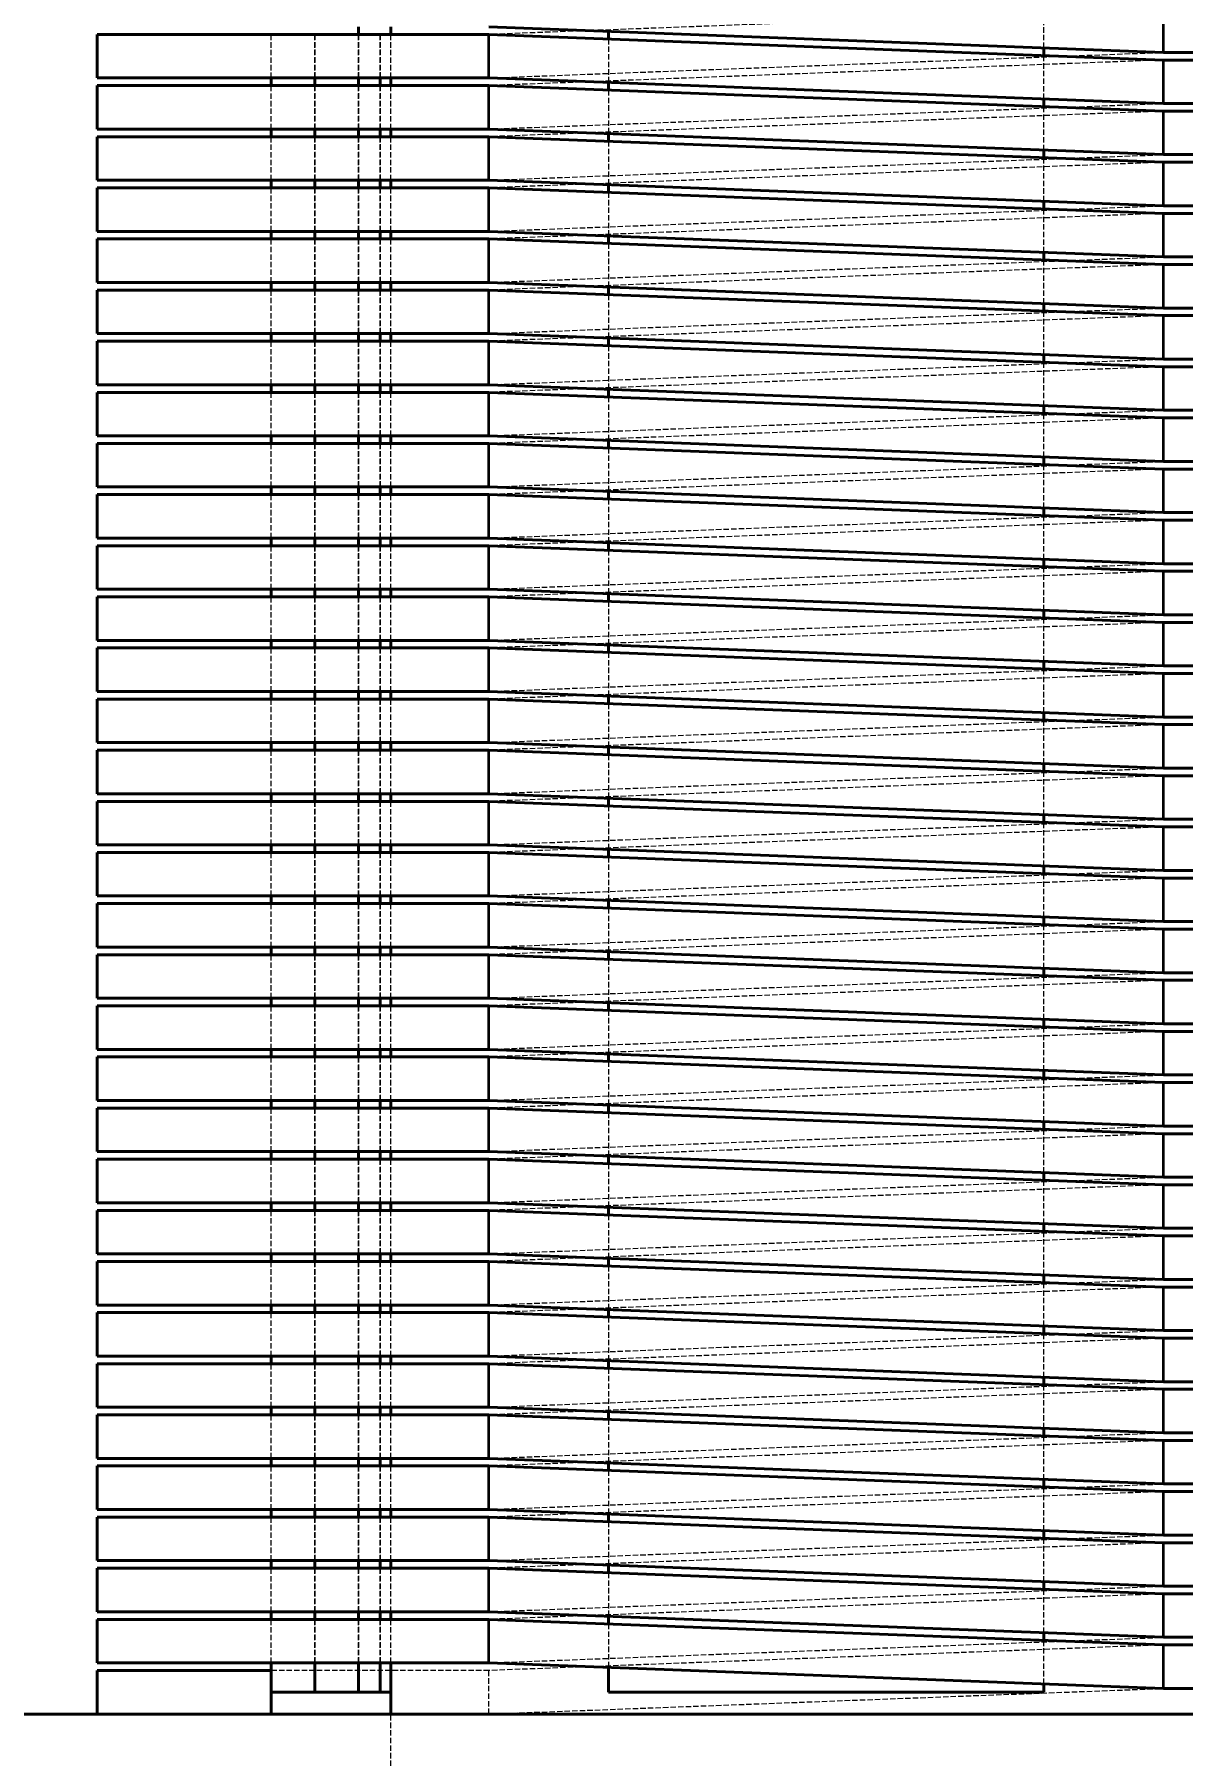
# Model space of a CAD drawing. Header units: millimetres. Extents: x 0 to 630, y 0 to 446.
# Drawn here: x 215.1 to 267.8, y 135.4 to 214.6 of the extents above; entities that cross this region are included whole.
import ezdxf

# ---------------------------------------------------------------- set-up
doc = ezdxf.new("R2010")
doc.units = ezdxf.units.MM
doc.header["$LTSCALE"] = 1.5
doc.linetypes.add('DASHED', pattern=[0.2067, 0.1654, -0.0413])
for name, color, linetype, lineweight, true_color in [('가려진 것(ISO)', 2, 'DASHED', 18, 0xffff00), ('가려진 좁은 것(ISO)', 2, 'DASHED', 18, 0xffff00), ('가시적인 것(ISO)', 3, 'Continuous', 40, 0x00ff00), ('가시적인 좁은 것(ISO)', 3, 'Continuous', 35, 0x00ff00), ('치수(ISO)', 2, 'Continuous', 25, 0xffff00)]:
    doc.layers.add(name, color=color, linetype=linetype, lineweight=lineweight, true_color=true_color)
doc.styles.add('치수 텍스트_PSTEK_POSCO', font='isocp.shx')
doc.dimstyles.new('치수_PSTEK_POSCO', dxfattribs={"dimscale": 1.5, "dimtxt": 3.5, "dimasz": 2.5, "dimexe": 2, "dimexo": 2.5, "dimgap": 1, "dimtad": 1, "dimrnd": 1e-08, "dimdsep": 46, "dimtxsty": '치수 텍스트_PSTEK_POSCO', "dimcen": 0.09, "dimdle": 10, "dimclrd": 7, "dimclre": 7, "dimclrt": 2, "dimadec": 1, "dimazin": 2, "dimtfac": 1, "dimtmove": 0, "dimatfit": 3, "dimfxl": 1, "dimtolj": 1, "dimlwd": -1, "dimlwe": -1, "dimarcsym": 0})

# ---------------------------------------------------------------- blocks, each defined once
blk = doc.blocks.new('*D40')
at = {"layer": 'Defpoints', "color": 0, "transparency": 16777216}
for p in [(284.949, 239.319), (299.949, 239.319), (225.949, 137.444)]:
    blk.add_point(p, dxfattribs=at)
at = {"layer": '치수(ISO)', "color": 7, "transparency": 16777216}
for p, q in [((288.699, 239.319), (302.949, 239.319)), ((299.949, 141.194), (299.949, 235.569)), ((229.699, 137.444), (302.949, 137.444))]:
    blk.add_line(p, q, dxfattribs=at)
for points in [[(299.324, 235.569), (300.574, 235.569), (299.949, 239.319)], [(299.324, 141.194), (300.574, 141.194), (299.949, 137.444)]]:
    blk.add_solid(points, dxfattribs=at)
at = {"layer": '치수(ISO)', "color": 2, "transparency": 16777216, "insert": (295.824, 180.244), "char_height": 5.25, "attachment_point": 4, "rotation": 90, "style": '치수 텍스트_PSTEK_POSCO'}
blk.add_mtext('\\A1;101.88', dxfattribs=at)

msp = doc.modelspace()

# ---------------------------------------------------------------- linework, layer by layer
at = {"layer": '가려진 것(ISO)', "color": 1, "true_color": 0xff0000}
for p, q in [((266.949, 215.819), (235.949, 214.644)), ((225.949, 212.644), (225.949, 214.644)), ((235.949, 212.644), (266.949, 213.819)), ((266.949, 213.469), (235.949, 212.294)), ((225.949, 210.294), (225.949, 212.294)), ((235.949, 210.294), (266.949, 211.469)), ((266.949, 211.119), (235.949, 209.944)), ((225.949, 207.944), (225.949, 209.944)), ((235.949, 207.944), (266.949, 209.119)), ((266.949, 208.769), (235.949, 207.594)), ((225.949, 205.594), (225.949, 207.594)), ((235.949, 205.594), (266.949, 206.769)), ((266.949, 206.419), (235.949, 205.244)), ((225.949, 203.244), (225.949, 205.244)), ((235.949, 203.244), (266.949, 204.419)), ((266.949, 204.069), (235.949, 202.894)), ((225.949, 200.894), (225.949, 202.894)), ((235.949, 200.894), (266.949, 202.069)), ((266.949, 201.719), (235.949, 200.544)), ((225.949, 198.544), (225.949, 200.544)), ((235.949, 198.544), (266.949, 199.719)), ((266.949, 199.369), (235.949, 198.194)), ((225.949, 196.194), (225.949, 198.194)), ((235.949, 196.194), (266.949, 197.369)), ((266.949, 197.019), (235.949, 195.844)), ((225.949, 193.844), (225.949, 195.844)), ((235.949, 193.844), (266.949, 195.019)), ((266.949, 194.669), (235.949, 193.494)), ((225.949, 191.494), (225.949, 193.494)), ((235.949, 191.494), (266.949, 192.669)), ((266.949, 192.319), (235.949, 191.144)), ((225.949, 189.144), (225.949, 191.144)), ((235.949, 189.144), (266.949, 190.319)), ((266.949, 189.969), (235.949, 188.794)), ((225.949, 186.794), (225.949, 188.794)), ((235.949, 186.794), (266.949, 187.969)), ((266.949, 187.619), (235.949, 186.444)), ((225.949, 184.444), (225.949, 186.444)), ((235.949, 184.444), (266.949, 185.619)), ((266.949, 185.269), (235.949, 184.094)), ((225.949, 182.094), (225.949, 184.094)), ((235.949, 182.094), (266.949, 183.269)), ((266.949, 182.919), (235.949, 181.744)), ((225.949, 179.744), (225.949, 181.744)), ((235.949, 179.744), (266.949, 180.919)), ((266.949, 180.569), (235.949, 179.394)), ((225.949, 177.394), (225.949, 179.394)), ((235.949, 177.394), (266.949, 178.569)), ((266.949, 178.219), (235.949, 177.044)), ((225.949, 175.044), (225.949, 177.044)), ((235.949, 175.044), (266.949, 176.219)), ((266.949, 175.869), (235.949, 174.694)), ((225.949, 172.694), (225.949, 174.694)), ((235.949, 172.694), (266.949, 173.869)), ((266.949, 173.519), (235.949, 172.344)), ((225.949, 170.344), (225.949, 172.344)), ((235.949, 170.344), (266.949, 171.519)), ((266.949, 171.169), (235.949, 169.994)), ((225.949, 167.994), (225.949, 169.994)), ((235.949, 167.994), (266.949, 169.169)), ((266.949, 168.819), (235.949, 167.644)), ((225.949, 165.644), (225.949, 167.644)), ((235.949, 165.644), (266.949, 166.819)), ((266.949, 166.469), (235.949, 165.294)), ((225.949, 163.294), (225.949, 165.294)), ((235.949, 163.294), (266.949, 164.469)), ((266.949, 164.119), (235.949, 162.944)), ((225.949, 160.944), (225.949, 162.944)), ((235.949, 160.944), (266.949, 162.119)), ((266.949, 161.769), (235.949, 160.594)), ((225.949, 158.594), (225.949, 160.594)), ((235.949, 158.594), (266.949, 159.769)), ((266.949, 159.419), (235.949, 158.244)), ((225.949, 156.244), (225.949, 158.244)), ((235.949, 156.244), (266.949, 157.419)), ((266.949, 157.069), (235.949, 155.894)), ((225.949, 153.894), (225.949, 155.894)), ((235.949, 153.894), (266.949, 155.069)), ((266.949, 154.719), (235.949, 153.544)), ((225.949, 151.544), (225.949, 153.544)), ((235.949, 151.544), (266.949, 152.719)), ((266.949, 152.369), (235.949, 151.194)), ((225.949, 149.194), (225.949, 151.194)), ((235.949, 149.194), (266.949, 150.369)), ((266.949, 150.019), (235.949, 148.844)), ((225.949, 146.844), (225.949, 148.844)), ((235.949, 146.844), (266.949, 148.019)), ((266.949, 147.669), (235.949, 146.494)), ((225.949, 144.494), (225.949, 146.494)), ((235.949, 144.494), (266.949, 145.669)), ((266.949, 145.319), (235.949, 144.144)), ((225.949, 142.144), (225.949, 144.144)), ((235.949, 142.144), (266.949, 143.319)), ((266.949, 142.969), (235.949, 141.794)), ((225.949, 139.794), (225.949, 141.794)), ((235.949, 139.794), (266.949, 140.969)), ((266.949, 140.619), (235.949, 139.444)), ((235.949, 139.444), (225.949, 139.444)), ((235.949, 137.444), (266.949, 138.619))]:
    msp.add_line(p, q, dxfattribs=at)
at = {"layer": '가려진 것(ISO)'}
for p, q in [((261.449, 214.027), (261.449, 216.027)), ((227.949, 214.644), (227.949, 212.644)), ((227.949, 212.644), (227.949, 214.644)), ((229.949, 214.644), (229.949, 212.644)), ((229.949, 212.644), (229.949, 214.644)), ((230.949, 214.644), (230.949, 212.644)), ((230.949, 212.644), (230.949, 214.644)), ((231.449, 212.644), (231.449, 214.644)), ((241.449, 214.435), (241.449, 212.435)), ((261.449, 211.677), (261.449, 213.677)), ((227.949, 212.294), (227.949, 210.294)), ((227.949, 210.294), (227.949, 212.294)), ((229.949, 212.294), (229.949, 210.294)), ((229.949, 210.294), (229.949, 212.294)), ((230.949, 212.294), (230.949, 210.294)), ((230.949, 210.294), (230.949, 212.294)), ((231.449, 210.294), (231.449, 212.294)), ((241.449, 212.085), (241.449, 210.085)), ((261.449, 209.327), (261.449, 211.327)), ((227.949, 209.944), (227.949, 207.944)), ((227.949, 207.944), (227.949, 209.944)), ((229.949, 209.944), (229.949, 207.944)), ((229.949, 207.944), (229.949, 209.944)), ((230.949, 209.944), (230.949, 207.944)), ((230.949, 207.944), (230.949, 209.944)), ((231.449, 207.944), (231.449, 209.944)), ((241.449, 209.735), (241.449, 207.735)), ((261.449, 206.977), (261.449, 208.977)), ((227.949, 207.594), (227.949, 205.594)), ((227.949, 205.594), (227.949, 207.594)), ((229.949, 207.594), (229.949, 205.594)), ((229.949, 205.594), (229.949, 207.594)), ((230.949, 207.594), (230.949, 205.594)), ((230.949, 205.594), (230.949, 207.594)), ((231.449, 205.594), (231.449, 207.594)), ((241.449, 207.385), (241.449, 205.385)), ((261.449, 204.627), (261.449, 206.627)), ((227.949, 205.244), (227.949, 203.244)), ((227.949, 203.244), (227.949, 205.244)), ((229.949, 205.244), (229.949, 203.244)), ((229.949, 203.244), (229.949, 205.244)), ((230.949, 205.244), (230.949, 203.244)), ((230.949, 203.244), (230.949, 205.244)), ((231.449, 203.244), (231.449, 205.244)), ((241.449, 205.035), (241.449, 203.035)), ((261.449, 202.277), (261.449, 204.277)), ((227.949, 202.894), (227.949, 200.894)), ((227.949, 200.894), (227.949, 202.894)), ((229.949, 202.894), (229.949, 200.894)), ((229.949, 200.894), (229.949, 202.894)), ((230.949, 202.894), (230.949, 200.894)), ((230.949, 200.894), (230.949, 202.894)), ((231.449, 200.894), (231.449, 202.894)), ((241.449, 202.685), (241.449, 200.685)), ((261.449, 199.927), (261.449, 201.927)), ((227.949, 200.544), (227.949, 198.544)), ((227.949, 198.544), (227.949, 200.544)), ((229.949, 200.544), (229.949, 198.544)), ((229.949, 198.544), (229.949, 200.544)), ((230.949, 200.544), (230.949, 198.544)), ((230.949, 198.544), (230.949, 200.544)), ((231.449, 198.544), (231.449, 200.544)), ((241.449, 200.335), (241.449, 198.335)), ((261.449, 197.577), (261.449, 199.577)), ((227.949, 198.194), (227.949, 196.194)), ((227.949, 196.194), (227.949, 198.194)), ((229.949, 198.194), (229.949, 196.194)), ((229.949, 196.194), (229.949, 198.194)), ((230.949, 198.194), (230.949, 196.194)), ((230.949, 196.194), (230.949, 198.194)), ((231.449, 196.194), (231.449, 198.194)), ((241.449, 197.985), (241.449, 195.985)), ((261.449, 195.227), (261.449, 197.227)), ((227.949, 195.844), (227.949, 193.844)), ((227.949, 193.844), (227.949, 195.844)), ((229.949, 195.844), (229.949, 193.844)), ((229.949, 193.844), (229.949, 195.844)), ((230.949, 195.844), (230.949, 193.844)), ((230.949, 193.844), (230.949, 195.844)), ((231.449, 193.844), (231.449, 195.844)), ((241.449, 195.635), (241.449, 193.635)), ((261.449, 192.877), (261.449, 194.877)), ((227.949, 193.494), (227.949, 191.494)), ((227.949, 191.494), (227.949, 193.494)), ((229.949, 193.494), (229.949, 191.494)), ((229.949, 191.494), (229.949, 193.494)), ((230.949, 193.494), (230.949, 191.494)), ((230.949, 191.494), (230.949, 193.494)), ((231.449, 191.494), (231.449, 193.494)), ((241.449, 193.285), (241.449, 191.285)), ((261.449, 190.527), (261.449, 192.527)), ((227.949, 191.144), (227.949, 189.144)), ((227.949, 189.144), (227.949, 191.144)), ((229.949, 191.144), (229.949, 189.144)), ((229.949, 189.144), (229.949, 191.144)), ((230.949, 191.144), (230.949, 189.144)), ((230.949, 189.144), (230.949, 191.144)), ((231.449, 189.144), (231.449, 191.144)), ((241.449, 190.935), (241.449, 188.935)), ((261.449, 188.177), (261.449, 190.177)), ((227.949, 188.794), (227.949, 186.794)), ((227.949, 186.794), (227.949, 188.794)), ((229.949, 188.794), (229.949, 186.794)), ((229.949, 186.794), (229.949, 188.794)), ((230.949, 188.794), (230.949, 186.794)), ((230.949, 186.794), (230.949, 188.794)), ((231.449, 186.794), (231.449, 188.794)), ((241.449, 188.585), (241.449, 186.585)), ((261.449, 185.827), (261.449, 187.827)), ((227.949, 186.444), (227.949, 184.444)), ((227.949, 184.444), (227.949, 186.444)), ((229.949, 186.444), (229.949, 184.444)), ((229.949, 184.444), (229.949, 186.444)), ((230.949, 186.444), (230.949, 184.444)), ((230.949, 184.444), (230.949, 186.444)), ((231.449, 184.444), (231.449, 186.444)), ((241.449, 186.235), (241.449, 184.235)), ((261.449, 183.477), (261.449, 185.477)), ((227.949, 184.094), (227.949, 182.094)), ((227.949, 182.094), (227.949, 184.094)), ((229.949, 184.094), (229.949, 182.094)), ((229.949, 182.094), (229.949, 184.094)), ((230.949, 184.094), (230.949, 182.094)), ((230.949, 182.094), (230.949, 184.094)), ((231.449, 182.094), (231.449, 184.094)), ((241.449, 183.885), (241.449, 181.885)), ((261.449, 181.127), (261.449, 183.127)), ((227.949, 181.744), (227.949, 179.744)), ((227.949, 179.744), (227.949, 181.744)), ((229.949, 181.744), (229.949, 179.744)), ((229.949, 179.744), (229.949, 181.744)), ((230.949, 181.744), (230.949, 179.744)), ((230.949, 179.744), (230.949, 181.744)), ((231.449, 179.744), (231.449, 181.744)), ((241.449, 181.535), (241.449, 179.535)), ((261.449, 178.777), (261.449, 180.777)), ((227.949, 179.394), (227.949, 177.394)), ((227.949, 177.394), (227.949, 179.394)), ((229.949, 179.394), (229.949, 177.394)), ((229.949, 177.394), (229.949, 179.394)), ((230.949, 179.394), (230.949, 177.394)), ((230.949, 177.394), (230.949, 179.394)), ((231.449, 177.394), (231.449, 179.394)), ((241.449, 179.185), (241.449, 177.185)), ((261.449, 176.427), (261.449, 178.427)), ((227.949, 177.044), (227.949, 175.044)), ((227.949, 175.044), (227.949, 177.044)), ((229.949, 177.044), (229.949, 175.044)), ((229.949, 175.044), (229.949, 177.044)), ((230.949, 177.044), (230.949, 175.044)), ((230.949, 175.044), (230.949, 177.044)), ((231.449, 175.044), (231.449, 177.044)), ((241.449, 176.835), (241.449, 174.835)), ((261.449, 174.077), (261.449, 176.077)), ((227.949, 174.694), (227.949, 172.694)), ((227.949, 172.694), (227.949, 174.694)), ((229.949, 174.694), (229.949, 172.694)), ((229.949, 172.694), (229.949, 174.694)), ((230.949, 174.694), (230.949, 172.694)), ((230.949, 172.694), (230.949, 174.694)), ((231.449, 172.694), (231.449, 174.694)), ((241.449, 174.485), (241.449, 172.485)), ((261.449, 171.727), (261.449, 173.727)), ((227.949, 172.344), (227.949, 170.344)), ((227.949, 170.344), (227.949, 172.344)), ((229.949, 172.344), (229.949, 170.344)), ((229.949, 170.344), (229.949, 172.344)), ((230.949, 172.344), (230.949, 170.344)), ((230.949, 170.344), (230.949, 172.344)), ((231.449, 170.344), (231.449, 172.344)), ((241.449, 172.135), (241.449, 170.135)), ((261.449, 169.377), (261.449, 171.377)), ((227.949, 169.994), (227.949, 167.994)), ((227.949, 167.994), (227.949, 169.994)), ((229.949, 169.994), (229.949, 167.994)), ((229.949, 167.994), (229.949, 169.994)), ((230.949, 169.994), (230.949, 167.994)), ((230.949, 167.994), (230.949, 169.994)), ((231.449, 167.994), (231.449, 169.994)), ((241.449, 169.785), (241.449, 167.785)), ((261.449, 167.027), (261.449, 169.027)), ((227.949, 167.644), (227.949, 165.644)), ((227.949, 165.644), (227.949, 167.644)), ((229.949, 167.644), (229.949, 165.644)), ((229.949, 165.644), (229.949, 167.644)), ((230.949, 167.644), (230.949, 165.644)), ((230.949, 165.644), (230.949, 167.644)), ((231.449, 165.644), (231.449, 167.644)), ((241.449, 167.435), (241.449, 165.435)), ((261.449, 164.677), (261.449, 166.677)), ((227.949, 165.294), (227.949, 163.294)), ((227.949, 163.294), (227.949, 165.294)), ((229.949, 165.294), (229.949, 163.294)), ((229.949, 163.294), (229.949, 165.294)), ((230.949, 165.294), (230.949, 163.294)), ((230.949, 163.294), (230.949, 165.294)), ((231.449, 163.294), (231.449, 165.294)), ((241.449, 165.085), (241.449, 163.085)), ((261.449, 162.327), (261.449, 164.327)), ((227.949, 162.944), (227.949, 160.944)), ((227.949, 160.944), (227.949, 162.944)), ((229.949, 162.944), (229.949, 160.944)), ((229.949, 160.944), (229.949, 162.944)), ((230.949, 162.944), (230.949, 160.944)), ((230.949, 160.944), (230.949, 162.944)), ((231.449, 160.944), (231.449, 162.944)), ((241.449, 162.735), (241.449, 160.735)), ((261.449, 159.977), (261.449, 161.977)), ((227.949, 160.594), (227.949, 158.594)), ((227.949, 158.594), (227.949, 160.594)), ((229.949, 160.594), (229.949, 158.594)), ((229.949, 158.594), (229.949, 160.594)), ((230.949, 160.594), (230.949, 158.594)), ((230.949, 158.594), (230.949, 160.594)), ((231.449, 158.594), (231.449, 160.594)), ((241.449, 160.385), (241.449, 158.385)), ((261.449, 157.627), (261.449, 159.627)), ((227.949, 158.244), (227.949, 156.244)), ((227.949, 156.244), (227.949, 158.244)), ((229.949, 158.244), (229.949, 156.244)), ((229.949, 156.244), (229.949, 158.244)), ((230.949, 158.244), (230.949, 156.244)), ((230.949, 156.244), (230.949, 158.244)), ((231.449, 156.244), (231.449, 158.244)), ((241.449, 158.035), (241.449, 156.035)), ((261.449, 155.277), (261.449, 157.277)), ((227.949, 155.894), (227.949, 153.894)), ((227.949, 153.894), (227.949, 155.894)), ((229.949, 155.894), (229.949, 153.894)), ((229.949, 153.894), (229.949, 155.894)), ((230.949, 155.894), (230.949, 153.894)), ((230.949, 153.894), (230.949, 155.894)), ((231.449, 153.894), (231.449, 155.894)), ((241.449, 155.685), (241.449, 153.685)), ((261.449, 152.927), (261.449, 154.927)), ((227.949, 153.544), (227.949, 151.544)), ((227.949, 151.544), (227.949, 153.544)), ((229.949, 153.544), (229.949, 151.544)), ((229.949, 151.544), (229.949, 153.544)), ((230.949, 153.544), (230.949, 151.544)), ((230.949, 151.544), (230.949, 153.544)), ((231.449, 151.544), (231.449, 153.544)), ((241.449, 153.335), (241.449, 151.335)), ((261.449, 150.577), (261.449, 152.577)), ((227.949, 151.194), (227.949, 149.194)), ((227.949, 149.194), (227.949, 151.194)), ((229.949, 151.194), (229.949, 149.194)), ((229.949, 149.194), (229.949, 151.194)), ((230.949, 151.194), (230.949, 149.194)), ((230.949, 149.194), (230.949, 151.194)), ((231.449, 149.194), (231.449, 151.194)), ((241.449, 150.985), (241.449, 148.985)), ((261.449, 148.227), (261.449, 150.227)), ((227.949, 148.844), (227.949, 146.844)), ((227.949, 146.844), (227.949, 148.844)), ((229.949, 148.844), (229.949, 146.844)), ((229.949, 146.844), (229.949, 148.844)), ((230.949, 148.844), (230.949, 146.844)), ((230.949, 146.844), (230.949, 148.844)), ((231.449, 146.844), (231.449, 148.844)), ((241.449, 148.635), (241.449, 146.635)), ((261.449, 145.877), (261.449, 147.877)), ((227.949, 146.494), (227.949, 144.494)), ((227.949, 144.494), (227.949, 146.494)), ((229.949, 146.494), (229.949, 144.494)), ((229.949, 144.494), (229.949, 146.494)), ((230.949, 146.494), (230.949, 144.494)), ((230.949, 144.494), (230.949, 146.494)), ((231.449, 144.494), (231.449, 146.494)), ((241.449, 146.285), (241.449, 144.285)), ((261.449, 143.527), (261.449, 145.527)), ((227.949, 144.144), (227.949, 142.144)), ((227.949, 142.144), (227.949, 144.144)), ((229.949, 144.144), (229.949, 142.144)), ((229.949, 142.144), (229.949, 144.144)), ((230.949, 144.144), (230.949, 142.144)), ((230.949, 142.144), (230.949, 144.144)), ((231.449, 142.144), (231.449, 144.144)), ((241.449, 143.935), (241.449, 141.935)), ((261.449, 141.177), (261.449, 143.177)), ((227.949, 141.794), (227.949, 139.794)), ((227.949, 139.794), (227.949, 141.794)), ((229.949, 141.794), (229.949, 139.794)), ((229.949, 139.794), (229.949, 141.794)), ((230.949, 141.794), (230.949, 139.794)), ((230.949, 139.794), (230.949, 141.794)), ((231.449, 139.794), (231.449, 141.794)), ((241.449, 141.585), (241.449, 139.585)), ((261.449, 138.827), (261.449, 140.827)), ((231.449, 128.444), (231.449, 137.444))]:
    msp.add_line(p, q, dxfattribs=at)
at = {"layer": '가려진 좁은 것(ISO)', "color": 1, "true_color": 0xff0000}
msp.add_line((235.949, 137.444), (235.949, 139.444), dxfattribs=at)
at = {"layer": '가시적인 것(ISO)', "color": 1, "true_color": 0xff0000}
for p, q in [((217.949, 212.644), (217.949, 214.644)), ((217.949, 214.644), (235.949, 214.644)), ((235.949, 214.994), (266.949, 213.819)), ((266.949, 213.469), (235.949, 214.644)), ((284.949, 213.819), (266.949, 213.819)), ((266.949, 213.469), (284.949, 213.469)), ((235.949, 212.644), (217.949, 212.644)), ((217.949, 210.294), (217.949, 212.294)), ((217.949, 212.294), (235.949, 212.294)), ((235.949, 212.644), (266.949, 211.469)), ((266.949, 211.119), (235.949, 212.294)), ((284.949, 211.469), (266.949, 211.469)), ((266.949, 211.119), (284.949, 211.119)), ((235.949, 210.294), (217.949, 210.294)), ((217.949, 207.944), (217.949, 209.944)), ((217.949, 209.944), (235.949, 209.944)), ((235.949, 210.294), (266.949, 209.119)), ((266.949, 208.769), (235.949, 209.944)), ((284.949, 209.119), (266.949, 209.119)), ((266.949, 208.769), (284.949, 208.769)), ((235.949, 207.944), (217.949, 207.944)), ((217.949, 205.594), (217.949, 207.594)), ((217.949, 207.594), (235.949, 207.594)), ((235.949, 207.944), (266.949, 206.769)), ((266.949, 206.419), (235.949, 207.594)), ((284.949, 206.769), (266.949, 206.769)), ((266.949, 206.419), (284.949, 206.419)), ((235.949, 205.594), (217.949, 205.594)), ((217.949, 203.244), (217.949, 205.244)), ((217.949, 205.244), (235.949, 205.244)), ((235.949, 205.594), (266.949, 204.419)), ((266.949, 204.069), (235.949, 205.244)), ((284.949, 204.419), (266.949, 204.419)), ((266.949, 204.069), (284.949, 204.069)), ((235.949, 203.244), (217.949, 203.244)), ((217.949, 200.894), (217.949, 202.894)), ((217.949, 202.894), (235.949, 202.894)), ((235.949, 203.244), (266.949, 202.069)), ((266.949, 201.719), (235.949, 202.894)), ((284.949, 202.069), (266.949, 202.069)), ((266.949, 201.719), (284.949, 201.719)), ((235.949, 200.894), (217.949, 200.894)), ((217.949, 198.544), (217.949, 200.544)), ((217.949, 200.544), (235.949, 200.544)), ((235.949, 200.894), (266.949, 199.719)), ((266.949, 199.369), (235.949, 200.544)), ((284.949, 199.719), (266.949, 199.719)), ((266.949, 199.369), (284.949, 199.369)), ((235.949, 198.544), (217.949, 198.544)), ((217.949, 196.194), (217.949, 198.194)), ((217.949, 198.194), (235.949, 198.194)), ((235.949, 198.544), (266.949, 197.369)), ((266.949, 197.019), (235.949, 198.194)), ((284.949, 197.369), (266.949, 197.369)), ((266.949, 197.019), (284.949, 197.019)), ((235.949, 196.194), (217.949, 196.194)), ((217.949, 193.844), (217.949, 195.844)), ((217.949, 195.844), (235.949, 195.844)), ((235.949, 196.194), (266.949, 195.019)), ((266.949, 194.669), (235.949, 195.844)), ((284.949, 195.019), (266.949, 195.019)), ((266.949, 194.669), (284.949, 194.669)), ((235.949, 193.844), (217.949, 193.844)), ((217.949, 191.494), (217.949, 193.494)), ((217.949, 193.494), (235.949, 193.494)), ((235.949, 193.844), (266.949, 192.669)), ((266.949, 192.319), (235.949, 193.494)), ((284.949, 192.669), (266.949, 192.669)), ((266.949, 192.319), (284.949, 192.319)), ((235.949, 191.494), (217.949, 191.494)), ((217.949, 189.144), (217.949, 191.144)), ((217.949, 191.144), (235.949, 191.144)), ((235.949, 191.494), (266.949, 190.319)), ((266.949, 189.969), (235.949, 191.144)), ((284.949, 190.319), (266.949, 190.319)), ((266.949, 189.969), (284.949, 189.969)), ((235.949, 189.144), (217.949, 189.144)), ((217.949, 186.794), (217.949, 188.794)), ((217.949, 188.794), (235.949, 188.794)), ((235.949, 189.144), (266.949, 187.969)), ((266.949, 187.619), (235.949, 188.794)), ((284.949, 187.969), (266.949, 187.969)), ((266.949, 187.619), (284.949, 187.619)), ((235.949, 186.794), (217.949, 186.794)), ((217.949, 184.444), (217.949, 186.444)), ((217.949, 186.444), (235.949, 186.444)), ((235.949, 186.794), (266.949, 185.619)), ((266.949, 185.269), (235.949, 186.444)), ((284.949, 185.619), (266.949, 185.619)), ((266.949, 185.269), (284.949, 185.269)), ((235.949, 184.444), (217.949, 184.444)), ((217.949, 182.094), (217.949, 184.094)), ((217.949, 184.094), (235.949, 184.094)), ((235.949, 184.444), (266.949, 183.269)), ((266.949, 182.919), (235.949, 184.094)), ((284.949, 183.269), (266.949, 183.269)), ((266.949, 182.919), (284.949, 182.919)), ((235.949, 182.094), (217.949, 182.094)), ((217.949, 179.744), (217.949, 181.744)), ((217.949, 181.744), (235.949, 181.744)), ((235.949, 182.094), (266.949, 180.919)), ((266.949, 180.569), (235.949, 181.744)), ((284.949, 180.919), (266.949, 180.919)), ((266.949, 180.569), (284.949, 180.569)), ((235.949, 179.744), (217.949, 179.744)), ((217.949, 177.394), (217.949, 179.394)), ((217.949, 179.394), (235.949, 179.394)), ((235.949, 179.744), (266.949, 178.569)), ((266.949, 178.219), (235.949, 179.394)), ((284.949, 178.569), (266.949, 178.569)), ((266.949, 178.219), (284.949, 178.219)), ((235.949, 177.394), (217.949, 177.394)), ((217.949, 175.044), (217.949, 177.044)), ((217.949, 177.044), (235.949, 177.044)), ((235.949, 177.394), (266.949, 176.219)), ((266.949, 175.869), (235.949, 177.044)), ((284.949, 176.219), (266.949, 176.219)), ((266.949, 175.869), (284.949, 175.869)), ((235.949, 175.044), (217.949, 175.044)), ((235.949, 175.044), (266.949, 173.869)), ((217.949, 172.694), (217.949, 174.694)), ((217.949, 174.694), (235.949, 174.694)), ((266.949, 173.519), (235.949, 174.694)), ((284.949, 173.869), (266.949, 173.869)), ((266.949, 173.519), (284.949, 173.519)), ((235.949, 172.694), (217.949, 172.694)), ((235.949, 172.694), (266.949, 171.519)), ((217.949, 170.344), (217.949, 172.344)), ((217.949, 172.344), (235.949, 172.344)), ((266.949, 171.169), (235.949, 172.344)), ((284.949, 171.519), (266.949, 171.519)), ((266.949, 171.169), (284.949, 171.169)), ((235.949, 170.344), (217.949, 170.344)), ((235.949, 170.344), (266.949, 169.169)), ((217.949, 167.994), (217.949, 169.994)), ((217.949, 169.994), (235.949, 169.994)), ((266.949, 168.819), (235.949, 169.994)), ((284.949, 169.169), (266.949, 169.169)), ((266.949, 168.819), (284.949, 168.819)), ((235.949, 167.994), (217.949, 167.994)), ((235.949, 167.994), (266.949, 166.819)), ((217.949, 165.644), (217.949, 167.644)), ((217.949, 167.644), (235.949, 167.644)), ((266.949, 166.469), (235.949, 167.644)), ((284.949, 166.819), (266.949, 166.819)), ((266.949, 166.469), (284.949, 166.469)), ((235.949, 165.644), (217.949, 165.644)), ((235.949, 165.644), (266.949, 164.469)), ((217.949, 163.294), (217.949, 165.294)), ((217.949, 165.294), (235.949, 165.294)), ((266.949, 164.119), (235.949, 165.294)), ((284.949, 164.469), (266.949, 164.469)), ((266.949, 164.119), (284.949, 164.119)), ((235.949, 163.294), (217.949, 163.294)), ((235.949, 163.294), (266.949, 162.119)), ((217.949, 160.944), (217.949, 162.944)), ((217.949, 162.944), (235.949, 162.944)), ((266.949, 161.769), (235.949, 162.944)), ((284.949, 162.119), (266.949, 162.119)), ((266.949, 161.769), (284.949, 161.769)), ((235.949, 160.944), (217.949, 160.944)), ((235.949, 160.944), (266.949, 159.769)), ((217.949, 158.594), (217.949, 160.594)), ((217.949, 160.594), (235.949, 160.594)), ((266.949, 159.419), (235.949, 160.594)), ((284.949, 159.769), (266.949, 159.769)), ((266.949, 159.419), (284.949, 159.419)), ((235.949, 158.594), (217.949, 158.594)), ((235.949, 158.594), (266.949, 157.419)), ((217.949, 156.244), (217.949, 158.244)), ((217.949, 158.244), (235.949, 158.244)), ((266.949, 157.069), (235.949, 158.244)), ((284.949, 157.419), (266.949, 157.419)), ((266.949, 157.069), (284.949, 157.069)), ((235.949, 156.244), (217.949, 156.244)), ((235.949, 156.244), (266.949, 155.069)), ((217.949, 153.894), (217.949, 155.894)), ((217.949, 155.894), (235.949, 155.894)), ((266.949, 154.719), (235.949, 155.894)), ((284.949, 155.069), (266.949, 155.069)), ((266.949, 154.719), (284.949, 154.719)), ((235.949, 153.894), (217.949, 153.894)), ((235.949, 153.894), (266.949, 152.719)), ((217.949, 151.544), (217.949, 153.544)), ((217.949, 153.544), (235.949, 153.544)), ((266.949, 152.369), (235.949, 153.544)), ((284.949, 152.719), (266.949, 152.719)), ((266.949, 152.369), (284.949, 152.369)), ((235.949, 151.544), (217.949, 151.544)), ((235.949, 151.544), (266.949, 150.369)), ((217.949, 149.194), (217.949, 151.194)), ((217.949, 151.194), (235.949, 151.194)), ((266.949, 150.019), (235.949, 151.194)), ((284.949, 150.369), (266.949, 150.369)), ((266.949, 150.019), (284.949, 150.019)), ((235.949, 149.194), (217.949, 149.194)), ((235.949, 149.194), (266.949, 148.019)), ((217.949, 146.844), (217.949, 148.844)), ((217.949, 148.844), (235.949, 148.844)), ((266.949, 147.669), (235.949, 148.844)), ((284.949, 148.019), (266.949, 148.019)), ((266.949, 147.669), (284.949, 147.669)), ((235.949, 146.844), (217.949, 146.844)), ((235.949, 146.844), (266.949, 145.669)), ((217.949, 144.494), (217.949, 146.494)), ((217.949, 146.494), (235.949, 146.494)), ((266.949, 145.319), (235.949, 146.494)), ((284.949, 145.669), (266.949, 145.669)), ((266.949, 145.319), (284.949, 145.319)), ((235.949, 144.494), (217.949, 144.494)), ((235.949, 144.494), (266.949, 143.319)), ((217.949, 142.144), (217.949, 144.144)), ((217.949, 144.144), (235.949, 144.144)), ((266.949, 142.969), (235.949, 144.144)), ((284.949, 143.319), (266.949, 143.319)), ((266.949, 142.969), (284.949, 142.969)), ((235.949, 142.144), (217.949, 142.144)), ((217.949, 139.794), (217.949, 141.794)), ((217.949, 141.794), (235.949, 141.794)), ((235.949, 142.144), (266.949, 140.969)), ((266.949, 140.619), (235.949, 141.794)), ((284.949, 140.969), (266.949, 140.969)), ((266.949, 140.619), (284.949, 140.619)), ((235.949, 139.794), (217.949, 139.794)), ((225.949, 139.444), (217.949, 139.444)), ((217.949, 139.444), (217.949, 137.444)), ((225.949, 137.444), (225.949, 139.444)), ((235.949, 139.794), (266.949, 138.619)), ((284.949, 138.619), (266.949, 138.619)), ((217.949, 137.444), (225.949, 137.444))]:
    msp.add_line(p, q, dxfattribs=at)
at = {"layer": '가시적인 것(ISO)'}
for p, q in [((229.949, 214.644), (229.949, 214.994)), ((231.449, 214.644), (231.449, 214.994)), ((241.449, 214.785), (241.449, 214.435)), ((261.449, 213.677), (261.449, 214.027)), ((225.949, 212.294), (225.949, 212.644)), ((227.949, 212.644), (227.949, 212.294)), ((227.949, 212.294), (227.949, 212.644)), ((229.949, 212.644), (229.949, 212.294)), ((229.949, 212.294), (229.949, 212.644)), ((230.949, 212.644), (230.949, 212.294)), ((230.949, 212.294), (230.949, 212.644)), ((231.449, 212.294), (231.449, 212.644)), ((241.449, 212.435), (241.449, 212.085)), ((261.449, 211.327), (261.449, 211.677)), ((225.949, 209.944), (225.949, 210.294)), ((227.949, 210.294), (227.949, 209.944)), ((227.949, 209.944), (227.949, 210.294)), ((229.949, 210.294), (229.949, 209.944)), ((229.949, 209.944), (229.949, 210.294)), ((230.949, 210.294), (230.949, 209.944)), ((230.949, 209.944), (230.949, 210.294)), ((231.449, 209.944), (231.449, 210.294)), ((241.449, 210.085), (241.449, 209.735)), ((261.449, 208.977), (261.449, 209.327)), ((225.949, 207.594), (225.949, 207.944)), ((227.949, 207.944), (227.949, 207.594)), ((227.949, 207.594), (227.949, 207.944)), ((229.949, 207.944), (229.949, 207.594)), ((229.949, 207.594), (229.949, 207.944)), ((230.949, 207.944), (230.949, 207.594)), ((230.949, 207.594), (230.949, 207.944)), ((231.449, 207.594), (231.449, 207.944)), ((241.449, 207.735), (241.449, 207.385)), ((261.449, 206.627), (261.449, 206.977)), ((225.949, 205.244), (225.949, 205.594)), ((227.949, 205.594), (227.949, 205.244)), ((227.949, 205.244), (227.949, 205.594)), ((229.949, 205.594), (229.949, 205.244)), ((229.949, 205.244), (229.949, 205.594)), ((230.949, 205.594), (230.949, 205.244)), ((230.949, 205.244), (230.949, 205.594)), ((231.449, 205.244), (231.449, 205.594)), ((241.449, 205.385), (241.449, 205.035)), ((261.449, 204.277), (261.449, 204.627)), ((225.949, 202.894), (225.949, 203.244)), ((227.949, 203.244), (227.949, 202.894)), ((227.949, 202.894), (227.949, 203.244)), ((229.949, 203.244), (229.949, 202.894)), ((229.949, 202.894), (229.949, 203.244)), ((230.949, 203.244), (230.949, 202.894)), ((230.949, 202.894), (230.949, 203.244)), ((231.449, 202.894), (231.449, 203.244)), ((241.449, 203.035), (241.449, 202.685)), ((261.449, 201.927), (261.449, 202.277)), ((225.949, 200.544), (225.949, 200.894)), ((227.949, 200.894), (227.949, 200.544)), ((227.949, 200.544), (227.949, 200.894)), ((229.949, 200.894), (229.949, 200.544)), ((229.949, 200.544), (229.949, 200.894)), ((230.949, 200.894), (230.949, 200.544)), ((230.949, 200.544), (230.949, 200.894)), ((231.449, 200.544), (231.449, 200.894)), ((241.449, 200.685), (241.449, 200.335)), ((261.449, 199.577), (261.449, 199.927)), ((225.949, 198.194), (225.949, 198.544)), ((227.949, 198.544), (227.949, 198.194)), ((227.949, 198.194), (227.949, 198.544)), ((229.949, 198.544), (229.949, 198.194)), ((229.949, 198.194), (229.949, 198.544)), ((230.949, 198.544), (230.949, 198.194)), ((230.949, 198.194), (230.949, 198.544)), ((231.449, 198.194), (231.449, 198.544)), ((241.449, 198.335), (241.449, 197.985)), ((261.449, 197.227), (261.449, 197.577)), ((225.949, 195.844), (225.949, 196.194)), ((227.949, 196.194), (227.949, 195.844)), ((227.949, 195.844), (227.949, 196.194)), ((229.949, 196.194), (229.949, 195.844)), ((229.949, 195.844), (229.949, 196.194)), ((230.949, 196.194), (230.949, 195.844)), ((230.949, 195.844), (230.949, 196.194)), ((231.449, 195.844), (231.449, 196.194)), ((241.449, 195.985), (241.449, 195.635)), ((261.449, 194.877), (261.449, 195.227)), ((225.949, 193.494), (225.949, 193.844)), ((227.949, 193.844), (227.949, 193.494)), ((227.949, 193.494), (227.949, 193.844)), ((229.949, 193.844), (229.949, 193.494)), ((229.949, 193.494), (229.949, 193.844)), ((230.949, 193.844), (230.949, 193.494)), ((230.949, 193.494), (230.949, 193.844)), ((231.449, 193.494), (231.449, 193.844)), ((241.449, 193.635), (241.449, 193.285)), ((261.449, 192.527), (261.449, 192.877)), ((225.949, 191.144), (225.949, 191.494)), ((227.949, 191.494), (227.949, 191.144)), ((227.949, 191.144), (227.949, 191.494)), ((229.949, 191.494), (229.949, 191.144)), ((229.949, 191.144), (229.949, 191.494)), ((230.949, 191.494), (230.949, 191.144)), ((230.949, 191.144), (230.949, 191.494)), ((231.449, 191.144), (231.449, 191.494)), ((241.449, 191.285), (241.449, 190.935)), ((261.449, 190.177), (261.449, 190.527)), ((225.949, 188.794), (225.949, 189.144)), ((227.949, 189.144), (227.949, 188.794)), ((227.949, 188.794), (227.949, 189.144)), ((229.949, 189.144), (229.949, 188.794)), ((229.949, 188.794), (229.949, 189.144)), ((230.949, 189.144), (230.949, 188.794)), ((230.949, 188.794), (230.949, 189.144)), ((231.449, 188.794), (231.449, 189.144)), ((241.449, 188.935), (241.449, 188.585)), ((261.449, 187.827), (261.449, 188.177)), ((225.949, 186.444), (225.949, 186.794)), ((227.949, 186.794), (227.949, 186.444)), ((227.949, 186.444), (227.949, 186.794)), ((229.949, 186.794), (229.949, 186.444)), ((229.949, 186.444), (229.949, 186.794)), ((230.949, 186.794), (230.949, 186.444)), ((230.949, 186.444), (230.949, 186.794)), ((231.449, 186.444), (231.449, 186.794)), ((241.449, 186.585), (241.449, 186.235)), ((261.449, 185.477), (261.449, 185.827)), ((225.949, 184.094), (225.949, 184.444)), ((227.949, 184.444), (227.949, 184.094)), ((227.949, 184.094), (227.949, 184.444)), ((229.949, 184.444), (229.949, 184.094)), ((229.949, 184.094), (229.949, 184.444)), ((230.949, 184.444), (230.949, 184.094)), ((230.949, 184.094), (230.949, 184.444)), ((231.449, 184.094), (231.449, 184.444)), ((241.449, 184.235), (241.449, 183.885)), ((261.449, 183.127), (261.449, 183.477)), ((225.949, 181.744), (225.949, 182.094)), ((227.949, 182.094), (227.949, 181.744)), ((227.949, 181.744), (227.949, 182.094)), ((229.949, 182.094), (229.949, 181.744)), ((229.949, 181.744), (229.949, 182.094)), ((230.949, 182.094), (230.949, 181.744)), ((230.949, 181.744), (230.949, 182.094)), ((231.449, 181.744), (231.449, 182.094)), ((241.449, 181.885), (241.449, 181.535)), ((261.449, 180.777), (261.449, 181.127)), ((225.949, 179.394), (225.949, 179.744)), ((227.949, 179.744), (227.949, 179.394)), ((227.949, 179.394), (227.949, 179.744)), ((229.949, 179.744), (229.949, 179.394)), ((229.949, 179.394), (229.949, 179.744)), ((230.949, 179.744), (230.949, 179.394)), ((230.949, 179.394), (230.949, 179.744)), ((231.449, 179.394), (231.449, 179.744)), ((241.449, 179.535), (241.449, 179.185)), ((261.449, 178.427), (261.449, 178.777)), ((225.949, 177.044), (225.949, 177.394)), ((227.949, 177.394), (227.949, 177.044)), ((227.949, 177.044), (227.949, 177.394)), ((229.949, 177.394), (229.949, 177.044)), ((229.949, 177.044), (229.949, 177.394)), ((230.949, 177.394), (230.949, 177.044)), ((230.949, 177.044), (230.949, 177.394)), ((231.449, 177.044), (231.449, 177.394)), ((241.449, 177.185), (241.449, 176.835)), ((261.449, 176.077), (261.449, 176.427)), ((225.949, 174.694), (225.949, 175.044)), ((227.949, 175.044), (227.949, 174.694)), ((227.949, 174.694), (227.949, 175.044)), ((229.949, 175.044), (229.949, 174.694)), ((229.949, 174.694), (229.949, 175.044)), ((230.949, 175.044), (230.949, 174.694)), ((230.949, 174.694), (230.949, 175.044)), ((231.449, 174.694), (231.449, 175.044)), ((241.449, 174.835), (241.449, 174.485)), ((261.449, 173.727), (261.449, 174.077)), ((225.949, 172.344), (225.949, 172.694)), ((227.949, 172.694), (227.949, 172.344)), ((227.949, 172.344), (227.949, 172.694)), ((229.949, 172.694), (229.949, 172.344)), ((229.949, 172.344), (229.949, 172.694)), ((230.949, 172.694), (230.949, 172.344)), ((230.949, 172.344), (230.949, 172.694)), ((231.449, 172.344), (231.449, 172.694)), ((241.449, 172.485), (241.449, 172.135)), ((261.449, 171.377), (261.449, 171.727)), ((225.949, 169.994), (225.949, 170.344)), ((227.949, 170.344), (227.949, 169.994)), ((227.949, 169.994), (227.949, 170.344)), ((229.949, 170.344), (229.949, 169.994)), ((229.949, 169.994), (229.949, 170.344)), ((230.949, 170.344), (230.949, 169.994)), ((230.949, 169.994), (230.949, 170.344)), ((231.449, 169.994), (231.449, 170.344)), ((241.449, 170.135), (241.449, 169.785)), ((261.449, 169.027), (261.449, 169.377)), ((225.949, 167.644), (225.949, 167.994)), ((227.949, 167.994), (227.949, 167.644)), ((227.949, 167.644), (227.949, 167.994)), ((229.949, 167.994), (229.949, 167.644)), ((229.949, 167.644), (229.949, 167.994)), ((230.949, 167.994), (230.949, 167.644)), ((230.949, 167.644), (230.949, 167.994)), ((231.449, 167.644), (231.449, 167.994)), ((241.449, 167.785), (241.449, 167.435)), ((261.449, 166.677), (261.449, 167.027)), ((225.949, 165.294), (225.949, 165.644)), ((227.949, 165.644), (227.949, 165.294)), ((227.949, 165.294), (227.949, 165.644)), ((229.949, 165.644), (229.949, 165.294)), ((229.949, 165.294), (229.949, 165.644)), ((230.949, 165.644), (230.949, 165.294)), ((230.949, 165.294), (230.949, 165.644)), ((231.449, 165.294), (231.449, 165.644)), ((241.449, 165.435), (241.449, 165.085)), ((261.449, 164.327), (261.449, 164.677)), ((225.949, 162.944), (225.949, 163.294)), ((227.949, 163.294), (227.949, 162.944)), ((227.949, 162.944), (227.949, 163.294)), ((229.949, 163.294), (229.949, 162.944)), ((229.949, 162.944), (229.949, 163.294)), ((230.949, 163.294), (230.949, 162.944)), ((230.949, 162.944), (230.949, 163.294)), ((231.449, 162.944), (231.449, 163.294)), ((241.449, 163.085), (241.449, 162.735)), ((261.449, 161.977), (261.449, 162.327)), ((225.949, 160.594), (225.949, 160.944)), ((227.949, 160.944), (227.949, 160.594)), ((227.949, 160.594), (227.949, 160.944)), ((229.949, 160.944), (229.949, 160.594)), ((229.949, 160.594), (229.949, 160.944)), ((230.949, 160.944), (230.949, 160.594)), ((230.949, 160.594), (230.949, 160.944)), ((231.449, 160.594), (231.449, 160.944)), ((241.449, 160.735), (241.449, 160.385)), ((261.449, 159.627), (261.449, 159.977)), ((225.949, 158.244), (225.949, 158.594)), ((227.949, 158.594), (227.949, 158.244)), ((227.949, 158.244), (227.949, 158.594)), ((229.949, 158.594), (229.949, 158.244)), ((229.949, 158.244), (229.949, 158.594)), ((230.949, 158.594), (230.949, 158.244)), ((230.949, 158.244), (230.949, 158.594)), ((231.449, 158.244), (231.449, 158.594)), ((241.449, 158.385), (241.449, 158.035)), ((261.449, 157.277), (261.449, 157.627)), ((225.949, 155.894), (225.949, 156.244)), ((227.949, 156.244), (227.949, 155.894)), ((227.949, 155.894), (227.949, 156.244)), ((229.949, 156.244), (229.949, 155.894)), ((229.949, 155.894), (229.949, 156.244)), ((230.949, 156.244), (230.949, 155.894)), ((230.949, 155.894), (230.949, 156.244)), ((231.449, 155.894), (231.449, 156.244)), ((241.449, 156.035), (241.449, 155.685)), ((261.449, 154.927), (261.449, 155.277)), ((225.949, 153.544), (225.949, 153.894)), ((227.949, 153.894), (227.949, 153.544)), ((227.949, 153.544), (227.949, 153.894)), ((229.949, 153.894), (229.949, 153.544)), ((229.949, 153.544), (229.949, 153.894)), ((230.949, 153.894), (230.949, 153.544)), ((230.949, 153.544), (230.949, 153.894)), ((231.449, 153.544), (231.449, 153.894)), ((241.449, 153.685), (241.449, 153.335)), ((261.449, 152.577), (261.449, 152.927)), ((225.949, 151.194), (225.949, 151.544)), ((227.949, 151.544), (227.949, 151.194)), ((227.949, 151.194), (227.949, 151.544)), ((229.949, 151.544), (229.949, 151.194)), ((229.949, 151.194), (229.949, 151.544)), ((230.949, 151.544), (230.949, 151.194)), ((230.949, 151.194), (230.949, 151.544)), ((231.449, 151.194), (231.449, 151.544)), ((241.449, 151.335), (241.449, 150.985)), ((261.449, 150.227), (261.449, 150.577)), ((225.949, 148.844), (225.949, 149.194)), ((227.949, 149.194), (227.949, 148.844)), ((227.949, 148.844), (227.949, 149.194)), ((229.949, 149.194), (229.949, 148.844)), ((229.949, 148.844), (229.949, 149.194)), ((230.949, 149.194), (230.949, 148.844)), ((230.949, 148.844), (230.949, 149.194)), ((231.449, 148.844), (231.449, 149.194)), ((241.449, 148.985), (241.449, 148.635)), ((261.449, 147.877), (261.449, 148.227)), ((225.949, 146.494), (225.949, 146.844)), ((227.949, 146.844), (227.949, 146.494)), ((227.949, 146.494), (227.949, 146.844)), ((229.949, 146.844), (229.949, 146.494)), ((229.949, 146.494), (229.949, 146.844)), ((230.949, 146.844), (230.949, 146.494)), ((230.949, 146.494), (230.949, 146.844)), ((231.449, 146.494), (231.449, 146.844)), ((241.449, 146.635), (241.449, 146.285)), ((261.449, 145.527), (261.449, 145.877)), ((225.949, 144.144), (225.949, 144.494)), ((227.949, 144.494), (227.949, 144.144)), ((227.949, 144.144), (227.949, 144.494)), ((229.949, 144.494), (229.949, 144.144)), ((229.949, 144.144), (229.949, 144.494)), ((230.949, 144.494), (230.949, 144.144)), ((230.949, 144.144), (230.949, 144.494)), ((231.449, 144.144), (231.449, 144.494)), ((241.449, 144.285), (241.449, 143.935)), ((261.449, 143.177), (261.449, 143.527)), ((225.949, 141.794), (225.949, 142.144)), ((227.949, 142.144), (227.949, 141.794)), ((227.949, 141.794), (227.949, 142.144)), ((229.949, 142.144), (229.949, 141.794)), ((229.949, 141.794), (229.949, 142.144)), ((230.949, 142.144), (230.949, 141.794)), ((230.949, 141.794), (230.949, 142.144)), ((231.449, 141.794), (231.449, 142.144)), ((241.449, 141.935), (241.449, 141.585)), ((261.449, 140.827), (261.449, 141.177)), ((225.949, 139.444), (225.949, 139.794)), ((227.949, 139.794), (227.949, 138.444)), ((227.949, 138.444), (227.949, 139.794)), ((229.949, 139.794), (229.949, 138.444)), ((229.949, 138.444), (229.949, 139.794)), ((230.949, 139.794), (230.949, 138.444)), ((230.949, 138.444), (230.949, 139.794)), ((231.449, 137.444), (231.449, 139.794)), ((241.449, 139.585), (241.449, 138.444)), ((261.449, 138.444), (261.449, 138.827)), ((225.949, 138.444), (227.949, 138.444)), ((227.949, 138.444), (229.949, 138.444)), ((229.949, 138.444), (230.949, 138.444)), ((230.949, 138.444), (231.449, 138.444)), ((241.449, 138.444), (261.449, 138.444))]:
    msp.add_line(p, q, dxfattribs=at)
at = {"layer": '가시적인 것(ISO)', "color": 4, "true_color": 0x00ffff}
for p, q in [((217.949, 137.444), (160.849, 137.444)), ((271.449, 137.444), (225.949, 137.444))]:
    msp.add_line(p, q, dxfattribs=at)
at = {"layer": '가시적인 좁은 것(ISO)', "color": 1, "true_color": 0xff0000}
for p, q in [((266.949, 213.819), (266.949, 215.819)), ((235.949, 212.644), (235.949, 214.644)), ((266.949, 211.469), (266.949, 213.469)), ((235.949, 210.294), (235.949, 212.294)), ((266.949, 209.119), (266.949, 211.119)), ((235.949, 207.944), (235.949, 209.944)), ((266.949, 206.769), (266.949, 208.769)), ((235.949, 205.594), (235.949, 207.594)), ((266.949, 204.419), (266.949, 206.419)), ((235.949, 203.244), (235.949, 205.244)), ((266.949, 202.069), (266.949, 204.069)), ((235.949, 200.894), (235.949, 202.894)), ((266.949, 199.719), (266.949, 201.719)), ((235.949, 198.544), (235.949, 200.544)), ((266.949, 197.369), (266.949, 199.369)), ((235.949, 196.194), (235.949, 198.194)), ((266.949, 195.019), (266.949, 197.019)), ((235.949, 193.844), (235.949, 195.844)), ((266.949, 192.669), (266.949, 194.669)), ((235.949, 191.494), (235.949, 193.494)), ((266.949, 190.319), (266.949, 192.319)), ((235.949, 189.144), (235.949, 191.144)), ((266.949, 187.969), (266.949, 189.969)), ((235.949, 186.794), (235.949, 188.794)), ((266.949, 185.619), (266.949, 187.619)), ((235.949, 184.444), (235.949, 186.444)), ((266.949, 183.269), (266.949, 185.269)), ((235.949, 182.094), (235.949, 184.094)), ((266.949, 180.919), (266.949, 182.919)), ((235.949, 179.744), (235.949, 181.744)), ((266.949, 178.569), (266.949, 180.569)), ((235.949, 177.394), (235.949, 179.394)), ((266.949, 176.219), (266.949, 178.219)), ((235.949, 175.044), (235.949, 177.044)), ((266.949, 173.869), (266.949, 175.869)), ((235.949, 172.694), (235.949, 174.694)), ((266.949, 171.519), (266.949, 173.519)), ((235.949, 170.344), (235.949, 172.344)), ((266.949, 169.169), (266.949, 171.169)), ((235.949, 167.994), (235.949, 169.994)), ((266.949, 166.819), (266.949, 168.819)), ((235.949, 165.644), (235.949, 167.644)), ((266.949, 164.469), (266.949, 166.469)), ((235.949, 163.294), (235.949, 165.294)), ((266.949, 162.119), (266.949, 164.119)), ((235.949, 160.944), (235.949, 162.944)), ((266.949, 159.769), (266.949, 161.769)), ((235.949, 158.594), (235.949, 160.594)), ((266.949, 157.419), (266.949, 159.419)), ((235.949, 156.244), (235.949, 158.244)), ((266.949, 155.069), (266.949, 157.069)), ((235.949, 153.894), (235.949, 155.894)), ((266.949, 152.719), (266.949, 154.719)), ((235.949, 151.544), (235.949, 153.544)), ((266.949, 150.369), (266.949, 152.369)), ((235.949, 149.194), (235.949, 151.194)), ((266.949, 148.019), (266.949, 150.019)), ((235.949, 146.844), (235.949, 148.844)), ((266.949, 145.669), (266.949, 147.669)), ((235.949, 144.494), (235.949, 146.494)), ((266.949, 143.319), (266.949, 145.319)), ((235.949, 142.144), (235.949, 144.144)), ((266.949, 140.969), (266.949, 142.969)), ((235.949, 139.794), (235.949, 141.794)), ((266.949, 138.619), (266.949, 140.619))]:
    msp.add_line(p, q, dxfattribs=at)

# ---------------------------------------------------------------- dimensions: what is measured, and where the dimension line sits
at = {"layer": '치수(ISO)', "color": 7}
dim = msp.add_linear_dim(base=(299.949250755, 239.318588525), p1=(225.949250755, 137.443588525), p2=(284.949250755, 239.318588525), angle=90, dimstyle='치수_PSTEK_POSCO', override={"dimdec": 2, "dimtp": 0, "dimtm": 0, "dimtdec": 2, "dimtofl": 0, "dimatfit": 1}, dxfattribs=at)
dim.commit()
dim.dimension.update_dxf_attribs({"geometry": '*D40', "text_midpoint": (299.949250755, 188.381088525), "dimtype": 160})

doc.saveas('drawing.dxf')
